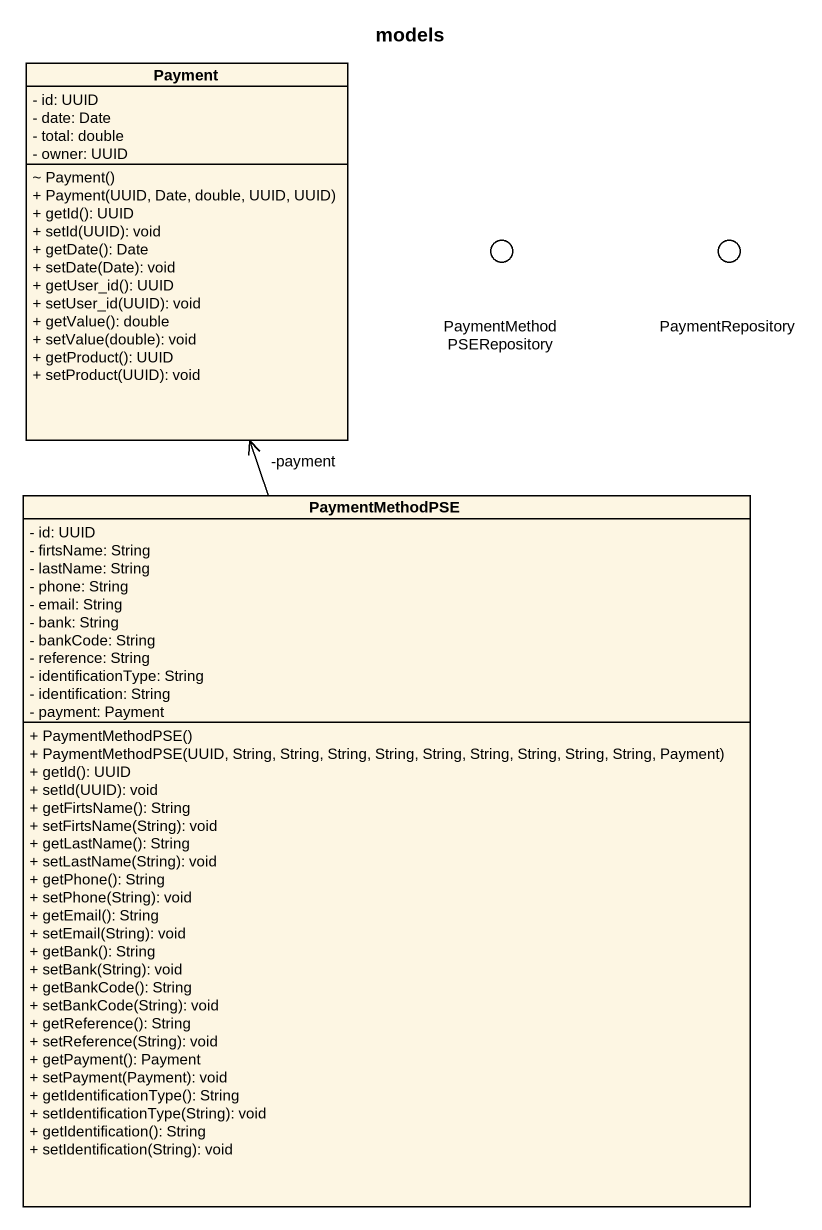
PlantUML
@startuml
title models
allowmixing
hide circle
hide empty members
skinparam classAttributeIconSize 0
class Payment {
  - id: UUID
  - date: Date
  - total: double
  - owner: UUID
  ~ Payment()
  + Payment(UUID, Date, double, UUID, UUID)
  + getId(): UUID
  + setId(UUID): void
  + getDate(): Date
  + setDate(Date): void
  + getUser_id(): UUID
  + setUser_id(UUID): void
  + getValue(): double
  + setValue(double): void
  + getProduct(): UUID
  + setProduct(UUID): void
}
() PaymentMethodPSERepository <<interface>>
() PaymentRepository <<interface>>
class PaymentMethodPSE {
  - id: UUID
  - firtsName: String
  - lastName: String
  - phone: String
  - email: String
  - bank: String
  - bankCode: String
  - reference: String
  - identificationType: String
  - identification: String
  - payment: Payment
  + PaymentMethodPSE()
  + PaymentMethodPSE(UUID, String, String, String, String, String, String, String, String, String, Payment)
  + getId(): UUID
  + setId(UUID): void
  + getFirtsName(): String
  + setFirtsName(String): void
  + getLastName(): String
  + setLastName(String): void
  + getPhone(): String
  + setPhone(String): void
  + getEmail(): String
  + setEmail(String): void
  + getBank(): String
  + setBank(String): void
  + getBankCode(): String
  + setBankCode(String): void
  + getReference(): String
  + setReference(String): void
  + getPayment(): Payment
  + setPayment(Payment): void
  + getIdentificationType(): String
  + setIdentificationType(String): void
  + getIdentification(): String
  + setIdentification(String): void
}
PaymentMethodPSE -up-> "-payment" Payment
@enduml
